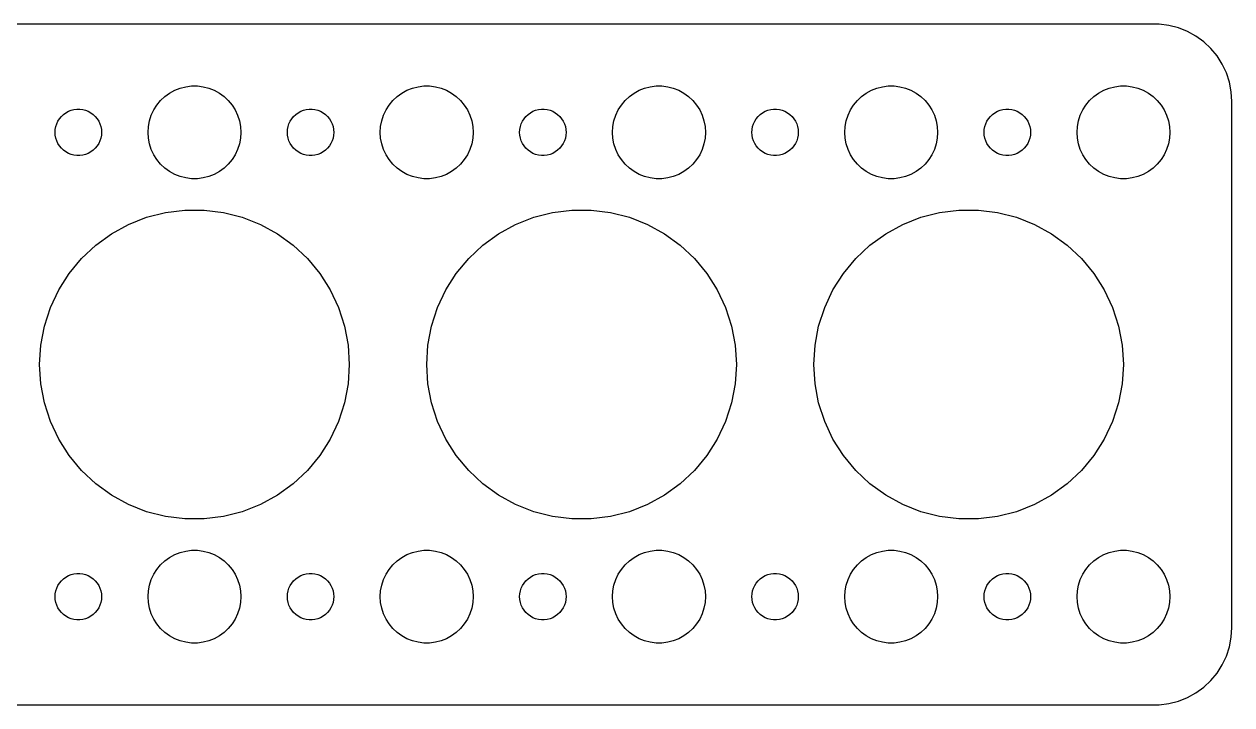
# Model space of a CAD drawing. Header units: metres. Extents: x -67 to 67, y -22 to 22.
# Drawn here: x -11 to 67, y -22 to 22 of the extents above; entities that cross this region are included whole.
import ezdxf

# ---------------------------------------------------------------- set-up
doc = ezdxf.new("R2010")
doc.units = ezdxf.units.M

msp = doc.modelspace()

# ---------------------------------------------------------------- linework, layer by layer
for p, q in [((62.3139, 21.9901), (-62.3139, 21.9901)), ((62.9369, 21.9114), (62.3139, 21.9901)), ((63.5451, 21.7553), (62.9369, 21.9114)), ((64.1289, 21.5241), (63.5451, 21.7553)), ((64.6791, 21.2216), (64.1289, 21.5241)), ((65.1871, 20.8526), (64.6791, 21.2216)), ((65.6448, 20.4227), (65.1871, 20.8526)), ((66.0451, 19.9389), (65.6448, 20.4227)), ((66.3815, 19.4088), (66.0451, 19.9389)), ((66.6489, 18.8406), (66.3815, 19.4088)), ((66.8429, 18.2434), (66.6489, 18.8406)), ((-0.92705, 17.8532), (-0.56213, 17.9469)), ((-0.56213, 17.9469), (-0.18837, 17.9941)), ((-0.18837, 17.9941), (0.18837, 17.9941)), ((0.18837, 17.9941), (0.56213, 17.9469)), ((0.56213, 17.9469), (0.92705, 17.8532)), ((14.0729, 17.8532), (14.4379, 17.9469)), ((14.4379, 17.9469), (14.8116, 17.9941)), ((14.8116, 17.9941), (15.1884, 17.9941)), ((15.1884, 17.9941), (15.5621, 17.9469)), ((15.5621, 17.9469), (15.927, 17.8532)), ((29.0729, 17.8532), (29.4379, 17.9469)), ((29.4379, 17.9469), (29.8116, 17.9941)), ((29.8116, 17.9941), (30.1884, 17.9941)), ((30.1884, 17.9941), (30.5621, 17.9469)), ((30.5621, 17.9469), (30.927, 17.8532)), ((44.0729, 17.8532), (44.4379, 17.9469)), ((44.4379, 17.9469), (44.8116, 17.9941)), ((44.8116, 17.9941), (45.1884, 17.9941)), ((45.1884, 17.9941), (45.5621, 17.9469)), ((45.5621, 17.9469), (45.927, 17.8532)), ((59.0729, 17.8532), (59.4379, 17.9469)), ((59.4379, 17.9469), (59.8116, 17.9941)), ((59.8116, 17.9941), (60.1884, 17.9941)), ((60.1884, 17.9941), (60.5621, 17.9469)), ((60.5621, 17.9469), (60.927, 17.8532)), ((66.9606, 17.6267), (66.8429, 18.2434)), ((-2.1869, 17.0536), (-1.91226, 17.3115)), ((-1.91226, 17.3115), (-1.60747, 17.533)), ((-1.60747, 17.533), (-1.27733, 17.7145)), ((-1.27733, 17.7145), (-0.92705, 17.8532)), ((0.92705, 17.8532), (1.27733, 17.7145)), ((1.27733, 17.7145), (1.60747, 17.533)), ((1.60747, 17.533), (1.91226, 17.3115)), ((1.91226, 17.3115), (2.1869, 17.0536)), ((12.8131, 17.0536), (13.0877, 17.3115)), ((13.0877, 17.3115), (13.3925, 17.533)), ((13.3925, 17.533), (13.7227, 17.7145)), ((13.7227, 17.7145), (14.0729, 17.8532)), ((15.927, 17.8532), (16.2773, 17.7145)), ((16.2773, 17.7145), (16.6075, 17.533)), ((16.6075, 17.533), (16.9123, 17.3115)), ((16.9123, 17.3115), (17.1869, 17.0536)), ((27.8131, 17.0536), (28.0877, 17.3115)), ((28.0877, 17.3115), (28.3925, 17.533)), ((28.3925, 17.533), (28.7227, 17.7145)), ((28.7227, 17.7145), (29.0729, 17.8532)), ((30.927, 17.8532), (31.2773, 17.7145)), ((31.2773, 17.7145), (31.6075, 17.533)), ((31.6075, 17.533), (31.9123, 17.3115)), ((31.9123, 17.3115), (32.1869, 17.0536)), ((42.8131, 17.0536), (43.0877, 17.3115)), ((43.0877, 17.3115), (43.3925, 17.533)), ((43.3925, 17.533), (43.7227, 17.7145)), ((43.7227, 17.7145), (44.0729, 17.8532)), ((45.927, 17.8532), (46.2773, 17.7145)), ((46.2773, 17.7145), (46.6075, 17.533)), ((46.6075, 17.533), (46.9123, 17.3115)), ((46.9123, 17.3115), (47.1869, 17.0536)), ((57.8131, 17.0536), (58.0877, 17.3115)), ((58.0877, 17.3115), (58.3925, 17.533)), ((58.3925, 17.533), (58.7227, 17.7145)), ((58.7227, 17.7145), (59.0729, 17.8532)), ((60.927, 17.8532), (61.2773, 17.7145)), ((61.2773, 17.7145), (61.6075, 17.533)), ((61.6075, 17.533), (61.9123, 17.3115)), ((61.9123, 17.3115), (62.1869, 17.0536)), ((67, 17), (66.9606, 17.6267)), ((-8.13866, 16.3572), (-7.96352, 16.4266)), ((-7.96352, 16.4266), (-7.78107, 16.4734)), ((-7.78107, 16.4734), (-7.59418, 16.497)), ((-7.59418, 16.497), (-7.40581, 16.497)), ((-7.40581, 16.497), (-7.21892, 16.4734)), ((-7.21892, 16.4734), (-7.03647, 16.4266)), ((-7.03647, 16.4266), (-6.86133, 16.3572)), ((-2.78932, 16.1044), (-2.62891, 16.4453)), ((-2.62891, 16.4453), (-2.42705, 16.7634)), ((-2.42705, 16.7634), (-2.1869, 17.0536)), ((2.1869, 17.0536), (2.42705, 16.7634)), ((2.42705, 16.7634), (2.62891, 16.4453)), ((2.62891, 16.4453), (2.78932, 16.1044)), ((6.86133, 16.3572), (7.03647, 16.4266)), ((7.03647, 16.4266), (7.21892, 16.4734)), ((7.21892, 16.4734), (7.40581, 16.497)), ((7.40581, 16.497), (7.59418, 16.497)), ((7.59418, 16.497), (7.78107, 16.4734)), ((7.78107, 16.4734), (7.96352, 16.4266)), ((7.96352, 16.4266), (8.13866, 16.3572)), ((12.2107, 16.1044), (12.3711, 16.4453)), ((12.3711, 16.4453), (12.5729, 16.7634)), ((12.5729, 16.7634), (12.8131, 17.0536)), ((17.1869, 17.0536), (17.427, 16.7634)), ((17.427, 16.7634), (17.6289, 16.4453)), ((17.6289, 16.4453), (17.7893, 16.1044)), ((21.8613, 16.3572), (22.0365, 16.4266)), ((22.0365, 16.4266), (22.2189, 16.4734)), ((22.2189, 16.4734), (22.4058, 16.497)), ((22.4058, 16.497), (22.5942, 16.497)), ((22.5942, 16.497), (22.7811, 16.4734)), ((22.7811, 16.4734), (22.9635, 16.4266)), ((22.9635, 16.4266), (23.1387, 16.3572)), ((27.2107, 16.1044), (27.3711, 16.4453)), ((27.3711, 16.4453), (27.5729, 16.7634)), ((27.5729, 16.7634), (27.8131, 17.0536)), ((32.1869, 17.0536), (32.427, 16.7634)), ((32.427, 16.7634), (32.6289, 16.4453)), ((32.6289, 16.4453), (32.7893, 16.1044)), ((36.8613, 16.3572), (37.0365, 16.4266)), ((37.0365, 16.4266), (37.2189, 16.4734)), ((37.2189, 16.4734), (37.4058, 16.497)), ((37.4058, 16.497), (37.5942, 16.497)), ((37.5942, 16.497), (37.7811, 16.4734)), ((37.7811, 16.4734), (37.9635, 16.4266)), ((37.9635, 16.4266), (38.1387, 16.3572)), ((42.2107, 16.1044), (42.3711, 16.4453)), ((42.3711, 16.4453), (42.5729, 16.7634)), ((42.5729, 16.7634), (42.8131, 17.0536)), ((47.1869, 17.0536), (47.427, 16.7634)), ((47.427, 16.7634), (47.6289, 16.4453)), ((47.6289, 16.4453), (47.7893, 16.1044)), ((51.8613, 16.3572), (52.0365, 16.4266)), ((52.0365, 16.4266), (52.2189, 16.4734)), ((52.2189, 16.4734), (52.4058, 16.497)), ((52.4058, 16.497), (52.5942, 16.497)), ((52.5942, 16.497), (52.7811, 16.4734)), ((52.7811, 16.4734), (52.9635, 16.4266)), ((52.9635, 16.4266), (53.1387, 16.3572)), ((57.2107, 16.1044), (57.3711, 16.4453)), ((57.3711, 16.4453), (57.5729, 16.7634)), ((57.5729, 16.7634), (57.8131, 17.0536)), ((62.1869, 17.0536), (62.427, 16.7634)), ((62.427, 16.7634), (62.6289, 16.4453)), ((62.6289, 16.4453), (62.7893, 16.1044)), ((67, -17), (67, 17)), ((-8.89465, 15.5522), (-8.81445, 15.7226)), ((-8.81445, 15.7226), (-8.71352, 15.8817)), ((-8.71352, 15.8817), (-8.59344, 16.0268)), ((-8.59344, 16.0268), (-8.45613, 16.1558)), ((-8.45613, 16.1558), (-8.30373, 16.2665)), ((-8.30373, 16.2665), (-8.13866, 16.3572)), ((-6.86133, 16.3572), (-6.69626, 16.2665)), ((-6.69626, 16.2665), (-6.54385, 16.1558)), ((-6.54385, 16.1558), (-6.40654, 16.0268)), ((-6.40654, 16.0268), (-6.28647, 15.8817)), ((-6.28647, 15.8817), (-6.18553, 15.7226)), ((-6.18553, 15.7226), (-6.10533, 15.5522)), ((-2.97633, 15.376), (-2.90575, 15.7461)), ((-2.90575, 15.7461), (-2.78932, 16.1044)), ((2.78932, 16.1044), (2.90575, 15.7461)), ((2.90575, 15.7461), (2.97633, 15.376)), ((6.10533, 15.5522), (6.18553, 15.7226)), ((6.18553, 15.7226), (6.28647, 15.8817)), ((6.28647, 15.8817), (6.40654, 16.0268)), ((6.40654, 16.0268), (6.54385, 16.1558)), ((6.54385, 16.1558), (6.69626, 16.2665)), ((6.69626, 16.2665), (6.86133, 16.3572)), ((8.13866, 16.3572), (8.30373, 16.2665)), ((8.30373, 16.2665), (8.45613, 16.1558)), ((8.45613, 16.1558), (8.59344, 16.0268)), ((8.59344, 16.0268), (8.71352, 15.8817)), ((8.71352, 15.8817), (8.81445, 15.7226)), ((8.81445, 15.7226), (8.89465, 15.5522)), ((12.0237, 15.376), (12.0942, 15.7461)), ((12.0942, 15.7461), (12.2107, 16.1044)), ((17.7893, 16.1044), (17.9057, 15.7461)), ((17.9057, 15.7461), (17.9763, 15.376)), ((21.1053, 15.5522), (21.1855, 15.7226)), ((21.1855, 15.7226), (21.2865, 15.8817)), ((21.2865, 15.8817), (21.4065, 16.0268)), ((21.4065, 16.0268), (21.5439, 16.1558)), ((21.5439, 16.1558), (21.6963, 16.2665)), ((21.6963, 16.2665), (21.8613, 16.3572)), ((23.1387, 16.3572), (23.3037, 16.2665)), ((23.3037, 16.2665), (23.4561, 16.1558)), ((23.4561, 16.1558), (23.5934, 16.0268)), ((23.5934, 16.0268), (23.7135, 15.8817)), ((23.7135, 15.8817), (23.8145, 15.7226)), ((23.8145, 15.7226), (23.8947, 15.5522)), ((27.0237, 15.376), (27.0942, 15.7461)), ((27.0942, 15.7461), (27.2107, 16.1044)), ((32.7893, 16.1044), (32.9057, 15.7461)), ((32.9057, 15.7461), (32.9763, 15.376)), ((36.1053, 15.5522), (36.1855, 15.7226)), ((36.1855, 15.7226), (36.2865, 15.8817)), ((36.2865, 15.8817), (36.4065, 16.0268)), ((36.4065, 16.0268), (36.5439, 16.1558)), ((36.5439, 16.1558), (36.6963, 16.2665)), ((36.6963, 16.2665), (36.8613, 16.3572)), ((38.1387, 16.3572), (38.3037, 16.2665)), ((38.3037, 16.2665), (38.4561, 16.1558)), ((38.4561, 16.1558), (38.5934, 16.0268)), ((38.5934, 16.0268), (38.7135, 15.8817)), ((38.7135, 15.8817), (38.8145, 15.7226)), ((38.8145, 15.7226), (38.8947, 15.5522)), ((42.0237, 15.376), (42.0942, 15.7461)), ((42.0942, 15.7461), (42.2107, 16.1044)), ((47.7893, 16.1044), (47.9057, 15.7461)), ((47.9057, 15.7461), (47.9763, 15.376)), ((51.1053, 15.5522), (51.1855, 15.7226)), ((51.1855, 15.7226), (51.2865, 15.8817)), ((51.2865, 15.8817), (51.4065, 16.0268)), ((51.4065, 16.0268), (51.5439, 16.1558)), ((51.5439, 16.1558), (51.6963, 16.2665)), ((51.6963, 16.2665), (51.8613, 16.3572)), ((53.1387, 16.3572), (53.3037, 16.2665)), ((53.3037, 16.2665), (53.4561, 16.1558)), ((53.4561, 16.1558), (53.5934, 16.0268)), ((53.5934, 16.0268), (53.7135, 15.8817)), ((53.7135, 15.8817), (53.8145, 15.7226)), ((53.8145, 15.7226), (53.8947, 15.5522)), ((57.0237, 15.376), (57.0942, 15.7461)), ((57.0942, 15.7461), (57.2107, 16.1044)), ((62.7893, 16.1044), (62.9057, 15.7461)), ((62.9057, 15.7461), (62.9763, 15.376)), ((-9, 15), (-8.98816, 15.188)), ((-8.98816, 14.812), (-9, 15)), ((-8.98816, 15.188), (-8.95287, 15.373)), ((-8.95287, 15.373), (-8.89465, 15.5522)), ((-6.10533, 15.5522), (-6.04712, 15.373)), ((-6.04712, 15.373), (-6.01183, 15.188)), ((-6.01183, 15.188), (-6, 15)), ((-6, 15), (-6.01183, 14.812)), ((-3, 15), (-2.97633, 15.376)), ((-2.97633, 14.624), (-3, 15)), ((2.97633, 15.376), (3, 15)), ((3, 15), (2.97633, 14.624)), ((6, 15), (6.01183, 15.188)), ((6.01183, 14.812), (6, 15)), ((6.01183, 15.188), (6.04712, 15.373)), ((6.04712, 15.373), (6.10533, 15.5522)), ((8.89465, 15.5522), (8.95287, 15.373)), ((8.95287, 15.373), (8.98816, 15.188)), ((8.98816, 15.188), (9, 15)), ((9, 15), (8.98816, 14.812)), ((12, 15), (12.0237, 15.376)), ((12.0237, 14.624), (12, 15)), ((17.9763, 15.376), (18, 15)), ((18, 15), (17.9763, 14.624)), ((21, 15), (21.0118, 15.188)), ((21.0118, 14.812), (21, 15)), ((21.0118, 15.188), (21.0471, 15.373)), ((21.0471, 15.373), (21.1053, 15.5522)), ((23.8947, 15.5522), (23.9529, 15.373)), ((23.9529, 15.373), (23.9882, 15.188)), ((23.9882, 15.188), (24, 15)), ((24, 15), (23.9882, 14.812)), ((27, 15), (27.0237, 15.376)), ((27.0237, 14.624), (27, 15)), ((32.9763, 15.376), (33, 15)), ((33, 15), (32.9763, 14.624)), ((36, 15), (36.0118, 15.188)), ((36.0118, 14.812), (36, 15)), ((36.0118, 15.188), (36.0471, 15.373)), ((36.0471, 15.373), (36.1053, 15.5522)), ((38.8947, 15.5522), (38.9529, 15.373)), ((38.9529, 15.373), (38.9882, 15.188)), ((38.9882, 15.188), (39, 15)), ((39, 15), (38.9882, 14.812)), ((42, 15), (42.0237, 15.376)), ((42.0237, 14.624), (42, 15)), ((47.9763, 15.376), (48, 15)), ((48, 15), (47.9763, 14.624)), ((51, 15), (51.0118, 15.188)), ((51.0118, 14.812), (51, 15)), ((51.0118, 15.188), (51.0471, 15.373)), ((51.0471, 15.373), (51.1053, 15.5522)), ((53.8947, 15.5522), (53.9529, 15.373)), ((53.9529, 15.373), (53.9882, 15.188)), ((53.9882, 15.188), (54, 15)), ((54, 15), (53.9882, 14.812)), ((57, 15), (57.0237, 15.376)), ((57.0237, 14.624), (57, 15)), ((62.9763, 15.376), (63, 15)), ((63, 15), (62.9763, 14.624)), ((-8.95287, 14.627), (-8.98816, 14.812)), ((-8.89465, 14.4478), (-8.95287, 14.627)), ((-8.81445, 14.2774), (-8.89465, 14.4478)), ((-8.71352, 14.1183), (-8.81445, 14.2774)), ((-8.59344, 13.9732), (-8.71352, 14.1183)), ((-6.28647, 14.1183), (-6.40654, 13.9732)), ((-6.18553, 14.2774), (-6.28647, 14.1183)), ((-6.10533, 14.4478), (-6.18553, 14.2774)), ((-6.04712, 14.627), (-6.10533, 14.4478)), ((-6.01183, 14.812), (-6.04712, 14.627)), ((-2.90575, 14.2539), (-2.97633, 14.624)), ((-2.78932, 13.8956), (-2.90575, 14.2539)), ((2.90575, 14.2539), (2.78932, 13.8956)), ((2.97633, 14.624), (2.90575, 14.2539)), ((6.04712, 14.627), (6.01183, 14.812)), ((6.10533, 14.4478), (6.04712, 14.627)), ((6.18553, 14.2774), (6.10533, 14.4478)), ((6.28647, 14.1183), (6.18553, 14.2774)), ((6.40654, 13.9732), (6.28647, 14.1183)), ((8.71352, 14.1183), (8.59344, 13.9732)), ((8.81445, 14.2774), (8.71352, 14.1183)), ((8.89465, 14.4478), (8.81445, 14.2774)), ((8.95287, 14.627), (8.89465, 14.4478)), ((8.98816, 14.812), (8.95287, 14.627)), ((12.0942, 14.2539), (12.0237, 14.624)), ((12.2107, 13.8956), (12.0942, 14.2539)), ((17.9057, 14.2539), (17.7893, 13.8956)), ((17.9763, 14.624), (17.9057, 14.2539)), ((21.0471, 14.627), (21.0118, 14.812)), ((21.1053, 14.4478), (21.0471, 14.627)), ((21.1855, 14.2774), (21.1053, 14.4478)), ((21.2865, 14.1183), (21.1855, 14.2774)), ((21.4065, 13.9732), (21.2865, 14.1183)), ((23.7135, 14.1183), (23.5934, 13.9732)), ((23.8145, 14.2774), (23.7135, 14.1183)), ((23.8947, 14.4478), (23.8145, 14.2774)), ((23.9529, 14.627), (23.8947, 14.4478)), ((23.9882, 14.812), (23.9529, 14.627)), ((27.0942, 14.2539), (27.0237, 14.624)), ((27.2107, 13.8956), (27.0942, 14.2539)), ((32.9057, 14.2539), (32.7893, 13.8956)), ((32.9763, 14.624), (32.9057, 14.2539)), ((36.0471, 14.627), (36.0118, 14.812)), ((36.1053, 14.4478), (36.0471, 14.627)), ((36.1855, 14.2774), (36.1053, 14.4478)), ((36.2865, 14.1183), (36.1855, 14.2774)), ((36.4065, 13.9732), (36.2865, 14.1183)), ((38.7135, 14.1183), (38.5934, 13.9732)), ((38.8145, 14.2774), (38.7135, 14.1183)), ((38.8947, 14.4478), (38.8145, 14.2774)), ((38.9529, 14.627), (38.8947, 14.4478)), ((38.9882, 14.812), (38.9529, 14.627)), ((42.0942, 14.2539), (42.0237, 14.624)), ((42.2107, 13.8956), (42.0942, 14.2539)), ((47.9057, 14.2539), (47.7893, 13.8956)), ((47.9763, 14.624), (47.9057, 14.2539)), ((51.0471, 14.627), (51.0118, 14.812)), ((51.1053, 14.4478), (51.0471, 14.627)), ((51.1855, 14.2774), (51.1053, 14.4478)), ((51.2865, 14.1183), (51.1855, 14.2774)), ((51.4065, 13.9732), (51.2865, 14.1183)), ((53.7135, 14.1183), (53.5934, 13.9732)), ((53.8145, 14.2774), (53.7135, 14.1183)), ((53.8947, 14.4478), (53.8145, 14.2774)), ((53.9529, 14.627), (53.8947, 14.4478)), ((53.9882, 14.812), (53.9529, 14.627)), ((57.0942, 14.2539), (57.0237, 14.624)), ((57.2107, 13.8956), (57.0942, 14.2539)), ((62.9057, 14.2539), (62.7893, 13.8956)), ((62.9763, 14.624), (62.9057, 14.2539)), ((-8.45613, 13.8442), (-8.59344, 13.9732)), ((-8.30373, 13.7335), (-8.45613, 13.8442)), ((-8.13866, 13.6427), (-8.30373, 13.7335)), ((-7.96352, 13.5734), (-8.13866, 13.6427)), ((-7.78107, 13.5266), (-7.96352, 13.5734)), ((-7.59418, 13.5029), (-7.78107, 13.5266)), ((-7.40581, 13.5029), (-7.59418, 13.5029)), ((-7.21892, 13.5266), (-7.40581, 13.5029)), ((-7.03647, 13.5734), (-7.21892, 13.5266)), ((-6.86133, 13.6427), (-7.03647, 13.5734)), ((-6.69626, 13.7335), (-6.86133, 13.6427)), ((-6.54385, 13.8442), (-6.69626, 13.7335)), ((-6.40654, 13.9732), (-6.54385, 13.8442)), ((-2.62891, 13.5547), (-2.78932, 13.8956)), ((-2.42705, 13.2366), (-2.62891, 13.5547)), ((2.62891, 13.5547), (2.42705, 13.2366)), ((2.78932, 13.8956), (2.62891, 13.5547)), ((6.54385, 13.8442), (6.40654, 13.9732)), ((6.69626, 13.7335), (6.54385, 13.8442)), ((6.86133, 13.6427), (6.69626, 13.7335)), ((7.03647, 13.5734), (6.86133, 13.6427)), ((7.21892, 13.5266), (7.03647, 13.5734)), ((7.40581, 13.5029), (7.21892, 13.5266)), ((7.59418, 13.5029), (7.40581, 13.5029)), ((7.78107, 13.5266), (7.59418, 13.5029)), ((7.96352, 13.5734), (7.78107, 13.5266)), ((8.13866, 13.6427), (7.96352, 13.5734)), ((8.30373, 13.7335), (8.13866, 13.6427)), ((8.45613, 13.8442), (8.30373, 13.7335)), ((8.59344, 13.9732), (8.45613, 13.8442)), ((12.3711, 13.5547), (12.2107, 13.8956)), ((12.5729, 13.2366), (12.3711, 13.5547)), ((17.6289, 13.5547), (17.427, 13.2366)), ((17.7893, 13.8956), (17.6289, 13.5547)), ((21.5439, 13.8442), (21.4065, 13.9732)), ((21.6963, 13.7335), (21.5439, 13.8442)), ((21.8613, 13.6427), (21.6963, 13.7335)), ((22.0365, 13.5734), (21.8613, 13.6427)), ((22.2189, 13.5266), (22.0365, 13.5734)), ((22.4058, 13.5029), (22.2189, 13.5266)), ((22.5942, 13.5029), (22.4058, 13.5029)), ((22.7811, 13.5266), (22.5942, 13.5029)), ((22.9635, 13.5734), (22.7811, 13.5266)), ((23.1387, 13.6427), (22.9635, 13.5734)), ((23.3037, 13.7335), (23.1387, 13.6427)), ((23.4561, 13.8442), (23.3037, 13.7335)), ((23.5934, 13.9732), (23.4561, 13.8442)), ((27.3711, 13.5547), (27.2107, 13.8956)), ((27.5729, 13.2366), (27.3711, 13.5547)), ((32.6289, 13.5547), (32.427, 13.2366)), ((32.7893, 13.8956), (32.6289, 13.5547)), ((36.5439, 13.8442), (36.4065, 13.9732)), ((36.6963, 13.7335), (36.5439, 13.8442)), ((36.8613, 13.6427), (36.6963, 13.7335)), ((37.0365, 13.5734), (36.8613, 13.6427)), ((37.2189, 13.5266), (37.0365, 13.5734)), ((37.4058, 13.5029), (37.2189, 13.5266)), ((37.5942, 13.5029), (37.4058, 13.5029)), ((37.7811, 13.5266), (37.5942, 13.5029)), ((37.9635, 13.5734), (37.7811, 13.5266)), ((38.1387, 13.6427), (37.9635, 13.5734)), ((38.3037, 13.7335), (38.1387, 13.6427)), ((38.4561, 13.8442), (38.3037, 13.7335)), ((38.5934, 13.9732), (38.4561, 13.8442)), ((42.3711, 13.5547), (42.2107, 13.8956)), ((42.5729, 13.2366), (42.3711, 13.5547)), ((47.6289, 13.5547), (47.427, 13.2366)), ((47.7893, 13.8956), (47.6289, 13.5547)), ((51.5439, 13.8442), (51.4065, 13.9732)), ((51.6963, 13.7335), (51.5439, 13.8442)), ((51.8613, 13.6427), (51.6963, 13.7335)), ((52.0365, 13.5734), (51.8613, 13.6427)), ((52.2189, 13.5266), (52.0365, 13.5734)), ((52.4058, 13.5029), (52.2189, 13.5266)), ((52.5942, 13.5029), (52.4058, 13.5029)), ((52.7811, 13.5266), (52.5942, 13.5029)), ((52.9635, 13.5734), (52.7811, 13.5266)), ((53.1387, 13.6427), (52.9635, 13.5734)), ((53.3037, 13.7335), (53.1387, 13.6427)), ((53.4561, 13.8442), (53.3037, 13.7335)), ((53.5934, 13.9732), (53.4561, 13.8442)), ((57.3711, 13.5547), (57.2107, 13.8956)), ((57.5729, 13.2366), (57.3711, 13.5547)), ((62.6289, 13.5547), (62.427, 13.2366)), ((62.7893, 13.8956), (62.6289, 13.5547)), ((-2.1869, 12.9464), (-2.42705, 13.2366)), ((-1.91226, 12.6884), (-2.1869, 12.9464)), ((-1.60747, 12.467), (-1.91226, 12.6884)), ((1.91226, 12.6884), (1.60747, 12.467)), ((2.1869, 12.9464), (1.91226, 12.6884)), ((2.42705, 13.2366), (2.1869, 12.9464)), ((12.8131, 12.9464), (12.5729, 13.2366)), ((13.0877, 12.6884), (12.8131, 12.9464)), ((13.3925, 12.467), (13.0877, 12.6884)), ((16.9123, 12.6884), (16.6075, 12.467)), ((17.1869, 12.9464), (16.9123, 12.6884)), ((17.427, 13.2366), (17.1869, 12.9464)), ((27.8131, 12.9464), (27.5729, 13.2366)), ((28.0877, 12.6884), (27.8131, 12.9464)), ((28.3925, 12.467), (28.0877, 12.6884)), ((31.9123, 12.6884), (31.6075, 12.467)), ((32.1869, 12.9464), (31.9123, 12.6884)), ((32.427, 13.2366), (32.1869, 12.9464)), ((42.8131, 12.9464), (42.5729, 13.2366)), ((43.0877, 12.6884), (42.8131, 12.9464)), ((43.3925, 12.467), (43.0877, 12.6884)), ((46.9123, 12.6884), (46.6075, 12.467)), ((47.1869, 12.9464), (46.9123, 12.6884)), ((47.427, 13.2366), (47.1869, 12.9464)), ((57.8131, 12.9464), (57.5729, 13.2366)), ((58.0877, 12.6884), (57.8131, 12.9464)), ((58.3925, 12.467), (58.0877, 12.6884)), ((61.9123, 12.6884), (61.6075, 12.467)), ((62.1869, 12.9464), (61.9123, 12.6884)), ((62.427, 13.2366), (62.1869, 12.9464)), ((-1.27733, 12.2855), (-1.60747, 12.467)), ((-0.92705, 12.1468), (-1.27733, 12.2855)), ((-0.56213, 12.0531), (-0.92705, 12.1468)), ((-0.18837, 12.0059), (-0.56213, 12.0531)), ((0.18837, 12.0059), (-0.18837, 12.0059)), ((0.56213, 12.0531), (0.18837, 12.0059)), ((0.92705, 12.1468), (0.56213, 12.0531)), ((1.27733, 12.2855), (0.92705, 12.1468)), ((1.60747, 12.467), (1.27733, 12.2855)), ((13.7227, 12.2855), (13.3925, 12.467)), ((14.0729, 12.1468), (13.7227, 12.2855)), ((14.4379, 12.0531), (14.0729, 12.1468)), ((14.8116, 12.0059), (14.4379, 12.0531)), ((15.1884, 12.0059), (14.8116, 12.0059)), ((15.5621, 12.0531), (15.1884, 12.0059)), ((15.927, 12.1468), (15.5621, 12.0531)), ((16.2773, 12.2855), (15.927, 12.1468)), ((16.6075, 12.467), (16.2773, 12.2855)), ((28.7227, 12.2855), (28.3925, 12.467)), ((29.0729, 12.1468), (28.7227, 12.2855)), ((29.4379, 12.0531), (29.0729, 12.1468)), ((29.8116, 12.0059), (29.4379, 12.0531)), ((30.1884, 12.0059), (29.8116, 12.0059)), ((30.5621, 12.0531), (30.1884, 12.0059)), ((30.927, 12.1468), (30.5621, 12.0531)), ((31.2773, 12.2855), (30.927, 12.1468)), ((31.6075, 12.467), (31.2773, 12.2855)), ((43.7227, 12.2855), (43.3925, 12.467)), ((44.0729, 12.1468), (43.7227, 12.2855)), ((44.4379, 12.0531), (44.0729, 12.1468)), ((44.8116, 12.0059), (44.4379, 12.0531)), ((45.1884, 12.0059), (44.8116, 12.0059)), ((45.5621, 12.0531), (45.1884, 12.0059)), ((45.927, 12.1468), (45.5621, 12.0531)), ((46.2773, 12.2855), (45.927, 12.1468)), ((46.6075, 12.467), (46.2773, 12.2855)), ((58.7227, 12.2855), (58.3925, 12.467)), ((59.0729, 12.1468), (58.7227, 12.2855)), ((59.4379, 12.0531), (59.0729, 12.1468)), ((59.8116, 12.0059), (59.4379, 12.0531)), ((60.1884, 12.0059), (59.8116, 12.0059)), ((60.5621, 12.0531), (60.1884, 12.0059)), ((60.927, 12.1468), (60.5621, 12.0531)), ((61.2773, 12.2855), (60.927, 12.1468)), ((61.6075, 12.467), (61.2773, 12.2855)), ((-4.25778, 9.04826), (-3.09016, 9.51056)), ((-3.09016, 9.51056), (-1.87381, 9.82286)), ((-1.87381, 9.82286), (-0.6279, 9.98026)), ((-0.6279, 9.98026), (0.6279, 9.98026)), ((0.6279, 9.98026), (1.87381, 9.82286)), ((1.87381, 9.82286), (3.09016, 9.51056)), ((3.09016, 9.51056), (4.25778, 9.04826)), ((20.7422, 9.04826), (21.9098, 9.51056)), ((21.9098, 9.51056), (23.1262, 9.82286)), ((23.1262, 9.82286), (24.3721, 9.98026)), ((24.3721, 9.98026), (25.6279, 9.98026)), ((25.6279, 9.98026), (26.8738, 9.82286)), ((26.8738, 9.82286), (28.0902, 9.51056)), ((28.0902, 9.51056), (29.2578, 9.04826)), ((45.7422, 9.04826), (46.9098, 9.51056)), ((46.9098, 9.51056), (48.1262, 9.82286)), ((48.1262, 9.82286), (49.3721, 9.98026)), ((49.3721, 9.98026), (50.6279, 9.98026)), ((50.6279, 9.98026), (51.8738, 9.82286)), ((51.8738, 9.82286), (53.0902, 9.51056)), ((53.0902, 9.51056), (54.2578, 9.04826)), ((-5.35826, 8.44327), (-4.25778, 9.04826)), ((4.25778, 9.04826), (5.35826, 8.44327)), ((19.6417, 8.44327), (20.7422, 9.04826)), ((29.2578, 9.04826), (30.3583, 8.44327)), ((44.6417, 8.44327), (45.7422, 9.04826)), ((54.2578, 9.04826), (55.3583, 8.44327)), ((-6.37424, 7.70512), (-5.35826, 8.44327)), ((5.35826, 8.44327), (6.37424, 7.70512)), ((18.6257, 7.70512), (19.6417, 8.44327)), ((30.3583, 8.44327), (31.3742, 7.70512)), ((43.6257, 7.70512), (44.6417, 8.44327)), ((55.3583, 8.44327), (56.3742, 7.70512)), ((-7.28967, 6.84546), (-6.37424, 7.70512)), ((6.37424, 7.70512), (7.28967, 6.84546)), ((17.7103, 6.84546), (18.6257, 7.70512)), ((31.3742, 7.70512), (32.2897, 6.84546)), ((42.7103, 6.84546), (43.6257, 7.70512)), ((56.3742, 7.70512), (57.2897, 6.84546)), ((-8.09016, 5.87784), (-7.28967, 6.84546)), ((7.28967, 6.84546), (8.09016, 5.87784)), ((16.9098, 5.87784), (17.7103, 6.84546)), ((32.2897, 6.84546), (33.0902, 5.87784)), ((41.9098, 5.87784), (42.7103, 6.84546)), ((57.2897, 6.84546), (58.0902, 5.87784)), ((-8.76306, 4.81754), (-8.09016, 5.87784)), ((8.09016, 5.87784), (8.76306, 4.81754)), ((16.2369, 4.81754), (16.9098, 5.87784)), ((33.0902, 5.87784), (33.7631, 4.81754)), ((41.2369, 4.81754), (41.9098, 5.87784)), ((58.0902, 5.87784), (58.7631, 4.81754)), ((-9.29776, 3.68124), (-8.76306, 4.81754)), ((8.76306, 4.81754), (9.29776, 3.68124)), ((15.7022, 3.68124), (16.2369, 4.81754)), ((33.7631, 4.81754), (34.2978, 3.68124)), ((40.7022, 3.68124), (41.2369, 4.81754)), ((58.7631, 4.81754), (59.2978, 3.68124)), ((-9.68582, 2.48689), (-9.29776, 3.68124)), ((9.29776, 3.68124), (9.68582, 2.48689)), ((15.3142, 2.48689), (15.7022, 3.68124)), ((34.2978, 3.68124), (34.6858, 2.48689)), ((40.3142, 2.48689), (40.7022, 3.68124)), ((59.2978, 3.68124), (59.6858, 2.48689)), ((-9.92114, 1.25333), (-9.68582, 2.48689)), ((9.68582, 2.48689), (9.92114, 1.25333)), ((15.0788, 1.25333), (15.3142, 2.48689)), ((34.6858, 2.48689), (34.9211, 1.25333)), ((40.0788, 1.25333), (40.3142, 2.48689)), ((59.6858, 2.48689), (59.9211, 1.25333)), ((-10, 0), (-9.92114, 1.25333)), ((9.92114, 1.25333), (10, 0)), ((15, 0), (15.0788, 1.25333)), ((34.9211, 1.25333), (35, 0)), ((40, 0), (40.0788, 1.25333)), ((59.9211, 1.25333), (60, 0)), ((-9.92114, -1.25333), (-10, 0)), ((10, 0), (9.92114, -1.25333)), ((15.0788, -1.25333), (15, 0)), ((35, 0), (34.9211, -1.25333)), ((40.0788, -1.25333), (40, 0)), ((60, 0), (59.9211, -1.25333)), ((-9.68582, -2.48689), (-9.92114, -1.25333)), ((9.92114, -1.25333), (9.68582, -2.48689)), ((15.3142, -2.48689), (15.0788, -1.25333)), ((34.9211, -1.25333), (34.6858, -2.48689)), ((40.3142, -2.48689), (40.0788, -1.25333)), ((59.9211, -1.25333), (59.6858, -2.48689)), ((-9.29776, -3.68124), (-9.68582, -2.48689)), ((9.68582, -2.48689), (9.29776, -3.68124)), ((15.7022, -3.68124), (15.3142, -2.48689)), ((34.6858, -2.48689), (34.2978, -3.68124)), ((40.7022, -3.68124), (40.3142, -2.48689)), ((59.6858, -2.48689), (59.2978, -3.68124)), ((-8.76306, -4.81754), (-9.29776, -3.68124)), ((9.29776, -3.68124), (8.76306, -4.81754)), ((16.2369, -4.81754), (15.7022, -3.68124)), ((34.2978, -3.68124), (33.7631, -4.81754)), ((41.2369, -4.81754), (40.7022, -3.68124)), ((59.2978, -3.68124), (58.7631, -4.81754)), ((-8.09016, -5.87784), (-8.76306, -4.81754)), ((8.76306, -4.81754), (8.09016, -5.87784)), ((16.9098, -5.87784), (16.2369, -4.81754)), ((33.7631, -4.81754), (33.0902, -5.87784)), ((41.9098, -5.87784), (41.2369, -4.81754)), ((58.7631, -4.81754), (58.0902, -5.87784)), ((-7.28967, -6.84546), (-8.09016, -5.87784)), ((8.09016, -5.87784), (7.28967, -6.84546)), ((17.7103, -6.84546), (16.9098, -5.87784)), ((33.0902, -5.87784), (32.2897, -6.84546)), ((42.7103, -6.84546), (41.9098, -5.87784)), ((58.0902, -5.87784), (57.2897, -6.84546)), ((-6.37424, -7.70512), (-7.28967, -6.84546)), ((7.28967, -6.84546), (6.37424, -7.70512)), ((18.6257, -7.70512), (17.7103, -6.84546)), ((32.2897, -6.84546), (31.3742, -7.70512)), ((43.6257, -7.70512), (42.7103, -6.84546)), ((57.2897, -6.84546), (56.3742, -7.70512)), ((-5.35826, -8.44327), (-6.37424, -7.70512)), ((6.37424, -7.70512), (5.35826, -8.44327)), ((19.6417, -8.44327), (18.6257, -7.70512)), ((31.3742, -7.70512), (30.3583, -8.44327)), ((44.6417, -8.44327), (43.6257, -7.70512)), ((56.3742, -7.70512), (55.3583, -8.44327)), ((-4.25778, -9.04826), (-5.35826, -8.44327)), ((5.35826, -8.44327), (4.25778, -9.04826)), ((20.7422, -9.04826), (19.6417, -8.44327)), ((30.3583, -8.44327), (29.2578, -9.04826)), ((45.7422, -9.04826), (44.6417, -8.44327)), ((55.3583, -8.44327), (54.2578, -9.04826)), ((-3.09016, -9.51056), (-4.25778, -9.04826)), ((4.25778, -9.04826), (3.09016, -9.51056)), ((21.9098, -9.51056), (20.7422, -9.04826)), ((29.2578, -9.04826), (28.0902, -9.51056)), ((46.9098, -9.51056), (45.7422, -9.04826)), ((54.2578, -9.04826), (53.0902, -9.51056)), ((-1.87381, -9.82286), (-3.09016, -9.51056)), ((-0.6279, -9.98026), (-1.87381, -9.82286)), ((0.6279, -9.98026), (-0.6279, -9.98026)), ((1.87381, -9.82286), (0.6279, -9.98026)), ((3.09016, -9.51056), (1.87381, -9.82286)), ((23.1262, -9.82286), (21.9098, -9.51056)), ((24.3721, -9.98026), (23.1262, -9.82286)), ((25.6279, -9.98026), (24.3721, -9.98026)), ((26.8738, -9.82286), (25.6279, -9.98026)), ((28.0902, -9.51056), (26.8738, -9.82286)), ((48.1262, -9.82286), (46.9098, -9.51056)), ((49.3721, -9.98026), (48.1262, -9.82286)), ((50.6279, -9.98026), (49.3721, -9.98026)), ((51.8738, -9.82286), (50.6279, -9.98026)), ((53.0902, -9.51056), (51.8738, -9.82286)), ((-1.91226, -12.6884), (-1.60747, -12.467)), ((-1.60747, -12.467), (-1.27733, -12.2855)), ((-1.27733, -12.2855), (-0.92705, -12.1468)), ((-0.92705, -12.1468), (-0.56213, -12.0531)), ((-0.56213, -12.0531), (-0.18837, -12.0059)), ((-0.18837, -12.0059), (0.18837, -12.0059)), ((0.18837, -12.0059), (0.56213, -12.0531)), ((0.56213, -12.0531), (0.92705, -12.1468)), ((0.92705, -12.1468), (1.27733, -12.2855)), ((1.27733, -12.2855), (1.60747, -12.467)), ((1.60747, -12.467), (1.91226, -12.6884)), ((13.0877, -12.6884), (13.3925, -12.467)), ((13.3925, -12.467), (13.7227, -12.2855)), ((13.7227, -12.2855), (14.0729, -12.1468)), ((14.0729, -12.1468), (14.4379, -12.0531)), ((14.4379, -12.0531), (14.8116, -12.0059)), ((14.8116, -12.0059), (15.1884, -12.0059)), ((15.1884, -12.0059), (15.5621, -12.0531)), ((15.5621, -12.0531), (15.927, -12.1468)), ((15.927, -12.1468), (16.2773, -12.2855)), ((16.2773, -12.2855), (16.6075, -12.467)), ((16.6075, -12.467), (16.9123, -12.6884)), ((28.0877, -12.6884), (28.3925, -12.467)), ((28.3925, -12.467), (28.7227, -12.2855)), ((28.7227, -12.2855), (29.0729, -12.1468)), ((29.0729, -12.1468), (29.4379, -12.0531)), ((29.4379, -12.0531), (29.8116, -12.0059)), ((29.8116, -12.0059), (30.1884, -12.0059)), ((30.1884, -12.0059), (30.5621, -12.0531)), ((30.5621, -12.0531), (30.927, -12.1468)), ((30.927, -12.1468), (31.2773, -12.2855)), ((31.2773, -12.2855), (31.6075, -12.467)), ((31.6075, -12.467), (31.9123, -12.6884)), ((43.0877, -12.6884), (43.3925, -12.467)), ((43.3925, -12.467), (43.7227, -12.2855)), ((43.7227, -12.2855), (44.0729, -12.1468)), ((44.0729, -12.1468), (44.4379, -12.0531)), ((44.4379, -12.0531), (44.8116, -12.0059)), ((44.8116, -12.0059), (45.1884, -12.0059)), ((45.1884, -12.0059), (45.5621, -12.0531)), ((45.5621, -12.0531), (45.927, -12.1468)), ((45.927, -12.1468), (46.2773, -12.2855)), ((46.2773, -12.2855), (46.6075, -12.467)), ((46.6075, -12.467), (46.9123, -12.6884)), ((58.0877, -12.6884), (58.3925, -12.467)), ((58.3925, -12.467), (58.7227, -12.2855)), ((58.7227, -12.2855), (59.0729, -12.1468)), ((59.0729, -12.1468), (59.4379, -12.0531)), ((59.4379, -12.0531), (59.8116, -12.0059)), ((59.8116, -12.0059), (60.1884, -12.0059)), ((60.1884, -12.0059), (60.5621, -12.0531)), ((60.5621, -12.0531), (60.927, -12.1468)), ((60.927, -12.1468), (61.2773, -12.2855)), ((61.2773, -12.2855), (61.6075, -12.467)), ((61.6075, -12.467), (61.9123, -12.6884)), ((-2.62891, -13.5547), (-2.42705, -13.2366)), ((-2.42705, -13.2366), (-2.1869, -12.9464)), ((-2.1869, -12.9464), (-1.91226, -12.6884)), ((1.91226, -12.6884), (2.1869, -12.9464)), ((2.1869, -12.9464), (2.42705, -13.2366)), ((2.42705, -13.2366), (2.62891, -13.5547)), ((12.3711, -13.5547), (12.5729, -13.2366)), ((12.5729, -13.2366), (12.8131, -12.9464)), ((12.8131, -12.9464), (13.0877, -12.6884)), ((16.9123, -12.6884), (17.1869, -12.9464)), ((17.1869, -12.9464), (17.427, -13.2366)), ((17.427, -13.2366), (17.6289, -13.5547)), ((27.3711, -13.5547), (27.5729, -13.2366)), ((27.5729, -13.2366), (27.8131, -12.9464)), ((27.8131, -12.9464), (28.0877, -12.6884)), ((31.9123, -12.6884), (32.1869, -12.9464)), ((32.1869, -12.9464), (32.427, -13.2366)), ((32.427, -13.2366), (32.6289, -13.5547)), ((42.3711, -13.5547), (42.5729, -13.2366)), ((42.5729, -13.2366), (42.8131, -12.9464)), ((42.8131, -12.9464), (43.0877, -12.6884)), ((46.9123, -12.6884), (47.1869, -12.9464)), ((47.1869, -12.9464), (47.427, -13.2366)), ((47.427, -13.2366), (47.6289, -13.5547)), ((57.3711, -13.5547), (57.5729, -13.2366)), ((57.5729, -13.2366), (57.8131, -12.9464)), ((57.8131, -12.9464), (58.0877, -12.6884)), ((61.9123, -12.6884), (62.1869, -12.9464)), ((62.1869, -12.9464), (62.427, -13.2366)), ((62.427, -13.2366), (62.6289, -13.5547)), ((-8.71352, -14.1183), (-8.59344, -13.9732)), ((-8.59344, -13.9732), (-8.45613, -13.8442)), ((-8.45613, -13.8442), (-8.30373, -13.7335)), ((-8.30373, -13.7335), (-8.13866, -13.6427)), ((-8.13866, -13.6427), (-7.96352, -13.5734)), ((-7.96352, -13.5734), (-7.78107, -13.5266)), ((-7.78107, -13.5266), (-7.59418, -13.5029)), ((-7.59418, -13.5029), (-7.40581, -13.5029)), ((-7.40581, -13.5029), (-7.21892, -13.5266)), ((-7.21892, -13.5266), (-7.03647, -13.5734)), ((-7.03647, -13.5734), (-6.86133, -13.6427)), ((-6.86133, -13.6427), (-6.69626, -13.7335)), ((-6.69626, -13.7335), (-6.54385, -13.8442)), ((-6.54385, -13.8442), (-6.40654, -13.9732)), ((-6.40654, -13.9732), (-6.28647, -14.1183)), ((-2.90575, -14.2539), (-2.78932, -13.8956)), ((-2.78932, -13.8956), (-2.62891, -13.5547)), ((2.62891, -13.5547), (2.78932, -13.8956)), ((2.78932, -13.8956), (2.90575, -14.2539)), ((6.28647, -14.1183), (6.40654, -13.9732)), ((6.40654, -13.9732), (6.54385, -13.8442)), ((6.54385, -13.8442), (6.69626, -13.7335)), ((6.69626, -13.7335), (6.86133, -13.6427)), ((6.86133, -13.6427), (7.03647, -13.5734)), ((7.03647, -13.5734), (7.21892, -13.5266)), ((7.21892, -13.5266), (7.40581, -13.5029)), ((7.40581, -13.5029), (7.59418, -13.5029)), ((7.59418, -13.5029), (7.78107, -13.5266)), ((7.78107, -13.5266), (7.96352, -13.5734)), ((7.96352, -13.5734), (8.13866, -13.6427)), ((8.13866, -13.6427), (8.30373, -13.7335)), ((8.30373, -13.7335), (8.45613, -13.8442)), ((8.45613, -13.8442), (8.59344, -13.9732)), ((8.59344, -13.9732), (8.71352, -14.1183)), ((12.0942, -14.2539), (12.2107, -13.8956)), ((12.2107, -13.8956), (12.3711, -13.5547)), ((17.6289, -13.5547), (17.7893, -13.8956)), ((17.7893, -13.8956), (17.9057, -14.2539)), ((21.2865, -14.1183), (21.4065, -13.9732)), ((21.4065, -13.9732), (21.5439, -13.8442)), ((21.5439, -13.8442), (21.6963, -13.7335)), ((21.6963, -13.7335), (21.8613, -13.6427)), ((21.8613, -13.6427), (22.0365, -13.5734)), ((22.0365, -13.5734), (22.2189, -13.5266)), ((22.2189, -13.5266), (22.4058, -13.5029)), ((22.4058, -13.5029), (22.5942, -13.5029)), ((22.5942, -13.5029), (22.7811, -13.5266)), ((22.7811, -13.5266), (22.9635, -13.5734)), ((22.9635, -13.5734), (23.1387, -13.6427)), ((23.1387, -13.6427), (23.3037, -13.7335)), ((23.3037, -13.7335), (23.4561, -13.8442)), ((23.4561, -13.8442), (23.5934, -13.9732)), ((23.5934, -13.9732), (23.7135, -14.1183)), ((27.0942, -14.2539), (27.2107, -13.8956)), ((27.2107, -13.8956), (27.3711, -13.5547)), ((32.6289, -13.5547), (32.7893, -13.8956)), ((32.7893, -13.8956), (32.9057, -14.2539)), ((36.2865, -14.1183), (36.4065, -13.9732)), ((36.4065, -13.9732), (36.5439, -13.8442)), ((36.5439, -13.8442), (36.6963, -13.7335)), ((36.6963, -13.7335), (36.8613, -13.6427)), ((36.8613, -13.6427), (37.0365, -13.5734)), ((37.0365, -13.5734), (37.2189, -13.5266)), ((37.2189, -13.5266), (37.4058, -13.5029)), ((37.4058, -13.5029), (37.5942, -13.5029)), ((37.5942, -13.5029), (37.7811, -13.5266)), ((37.7811, -13.5266), (37.9635, -13.5734)), ((37.9635, -13.5734), (38.1387, -13.6427)), ((38.1387, -13.6427), (38.3037, -13.7335)), ((38.3037, -13.7335), (38.4561, -13.8442)), ((38.4561, -13.8442), (38.5934, -13.9732)), ((38.5934, -13.9732), (38.7135, -14.1183)), ((42.0942, -14.2539), (42.2107, -13.8956)), ((42.2107, -13.8956), (42.3711, -13.5547)), ((47.6289, -13.5547), (47.7893, -13.8956)), ((47.7893, -13.8956), (47.9057, -14.2539)), ((51.2865, -14.1183), (51.4065, -13.9732)), ((51.4065, -13.9732), (51.5439, -13.8442)), ((51.5439, -13.8442), (51.6963, -13.7335)), ((51.6963, -13.7335), (51.8613, -13.6427)), ((51.8613, -13.6427), (52.0365, -13.5734)), ((52.0365, -13.5734), (52.2189, -13.5266)), ((52.2189, -13.5266), (52.4058, -13.5029)), ((52.4058, -13.5029), (52.5942, -13.5029)), ((52.5942, -13.5029), (52.7811, -13.5266)), ((52.7811, -13.5266), (52.9635, -13.5734)), ((52.9635, -13.5734), (53.1387, -13.6427)), ((53.1387, -13.6427), (53.3037, -13.7335)), ((53.3037, -13.7335), (53.4561, -13.8442)), ((53.4561, -13.8442), (53.5934, -13.9732)), ((53.5934, -13.9732), (53.7135, -14.1183)), ((57.0942, -14.2539), (57.2107, -13.8956)), ((57.2107, -13.8956), (57.3711, -13.5547)), ((62.6289, -13.5547), (62.7893, -13.8956)), ((62.7893, -13.8956), (62.9057, -14.2539)), ((-9, -15), (-8.98816, -14.812)), ((-8.98816, -14.812), (-8.95287, -14.627)), ((-8.95287, -14.627), (-8.89465, -14.4478)), ((-8.89465, -14.4478), (-8.81445, -14.2774)), ((-8.81445, -14.2774), (-8.71352, -14.1183)), ((-6.28647, -14.1183), (-6.18553, -14.2774)), ((-6.18553, -14.2774), (-6.10533, -14.4478)), ((-6.10533, -14.4478), (-6.04712, -14.627)), ((-6.04712, -14.627), (-6.01183, -14.812)), ((-6.01183, -14.812), (-6, -15)), ((-3, -15), (-2.97633, -14.624)), ((-2.97633, -14.624), (-2.90575, -14.2539)), ((2.90575, -14.2539), (2.97633, -14.624)), ((2.97633, -14.624), (3, -15)), ((6, -15), (6.01183, -14.812)), ((6.01183, -14.812), (6.04712, -14.627)), ((6.04712, -14.627), (6.10533, -14.4478)), ((6.10533, -14.4478), (6.18553, -14.2774)), ((6.18553, -14.2774), (6.28647, -14.1183)), ((8.71352, -14.1183), (8.81445, -14.2774)), ((8.81445, -14.2774), (8.89465, -14.4478)), ((8.89465, -14.4478), (8.95287, -14.627)), ((8.95287, -14.627), (8.98816, -14.812)), ((8.98816, -14.812), (9, -15)), ((12, -15), (12.0237, -14.624)), ((12.0237, -14.624), (12.0942, -14.2539)), ((17.9057, -14.2539), (17.9763, -14.624)), ((17.9763, -14.624), (18, -15)), ((21, -15), (21.0118, -14.812)), ((21.0118, -14.812), (21.0471, -14.627)), ((21.0471, -14.627), (21.1053, -14.4478)), ((21.1053, -14.4478), (21.1855, -14.2774)), ((21.1855, -14.2774), (21.2865, -14.1183)), ((23.7135, -14.1183), (23.8145, -14.2774)), ((23.8145, -14.2774), (23.8947, -14.4478)), ((23.8947, -14.4478), (23.9529, -14.627)), ((23.9529, -14.627), (23.9882, -14.812)), ((23.9882, -14.812), (24, -15)), ((27, -15), (27.0237, -14.624)), ((27.0237, -14.624), (27.0942, -14.2539)), ((32.9057, -14.2539), (32.9763, -14.624)), ((32.9763, -14.624), (33, -15)), ((36, -15), (36.0118, -14.812)), ((36.0118, -14.812), (36.0471, -14.627)), ((36.0471, -14.627), (36.1053, -14.4478)), ((36.1053, -14.4478), (36.1855, -14.2774)), ((36.1855, -14.2774), (36.2865, -14.1183)), ((38.7135, -14.1183), (38.8145, -14.2774)), ((38.8145, -14.2774), (38.8947, -14.4478)), ((38.8947, -14.4478), (38.9529, -14.627)), ((38.9529, -14.627), (38.9882, -14.812)), ((38.9882, -14.812), (39, -15)), ((42, -15), (42.0237, -14.624)), ((42.0237, -14.624), (42.0942, -14.2539)), ((47.9057, -14.2539), (47.9763, -14.624)), ((47.9763, -14.624), (48, -15)), ((51, -15), (51.0118, -14.812)), ((51.0118, -14.812), (51.0471, -14.627)), ((51.0471, -14.627), (51.1053, -14.4478)), ((51.1053, -14.4478), (51.1855, -14.2774)), ((51.1855, -14.2774), (51.2865, -14.1183)), ((53.7135, -14.1183), (53.8145, -14.2774)), ((53.8145, -14.2774), (53.8947, -14.4478)), ((53.8947, -14.4478), (53.9529, -14.627)), ((53.9529, -14.627), (53.9882, -14.812)), ((53.9882, -14.812), (54, -15)), ((57, -15), (57.0237, -14.624)), ((57.0237, -14.624), (57.0942, -14.2539)), ((62.9057, -14.2539), (62.9763, -14.624)), ((62.9763, -14.624), (63, -15)), ((-8.98816, -15.188), (-9, -15)), ((-8.95287, -15.373), (-8.98816, -15.188)), ((-8.89465, -15.5522), (-8.95287, -15.373)), ((-8.81445, -15.7226), (-8.89465, -15.5522)), ((-6.10533, -15.5522), (-6.18553, -15.7226)), ((-6.04712, -15.373), (-6.10533, -15.5522)), ((-6.01183, -15.188), (-6.04712, -15.373)), ((-6, -15), (-6.01183, -15.188)), ((-2.97633, -15.376), (-3, -15)), ((-2.90575, -15.7461), (-2.97633, -15.376)), ((2.97633, -15.376), (2.90575, -15.7461)), ((3, -15), (2.97633, -15.376)), ((6.01183, -15.188), (6, -15)), ((6.04712, -15.373), (6.01183, -15.188)), ((6.10533, -15.5522), (6.04712, -15.373)), ((6.18553, -15.7226), (6.10533, -15.5522)), ((8.89465, -15.5522), (8.81445, -15.7226)), ((8.95287, -15.373), (8.89465, -15.5522)), ((8.98816, -15.188), (8.95287, -15.373)), ((9, -15), (8.98816, -15.188)), ((12.0237, -15.376), (12, -15)), ((12.0942, -15.7461), (12.0237, -15.376)), ((17.9763, -15.376), (17.9057, -15.7461)), ((18, -15), (17.9763, -15.376)), ((21.0118, -15.188), (21, -15)), ((21.0471, -15.373), (21.0118, -15.188)), ((21.1053, -15.5522), (21.0471, -15.373)), ((21.1855, -15.7226), (21.1053, -15.5522)), ((23.8947, -15.5522), (23.8145, -15.7226)), ((23.9529, -15.373), (23.8947, -15.5522)), ((23.9882, -15.188), (23.9529, -15.373)), ((24, -15), (23.9882, -15.188)), ((27.0237, -15.376), (27, -15)), ((27.0942, -15.7461), (27.0237, -15.376)), ((32.9763, -15.376), (32.9057, -15.7461)), ((33, -15), (32.9763, -15.376)), ((36.0118, -15.188), (36, -15)), ((36.0471, -15.373), (36.0118, -15.188)), ((36.1053, -15.5522), (36.0471, -15.373)), ((36.1855, -15.7226), (36.1053, -15.5522)), ((38.8947, -15.5522), (38.8145, -15.7226)), ((38.9529, -15.373), (38.8947, -15.5522)), ((38.9882, -15.188), (38.9529, -15.373)), ((39, -15), (38.9882, -15.188)), ((42.0237, -15.376), (42, -15)), ((42.0942, -15.7461), (42.0237, -15.376)), ((47.9763, -15.376), (47.9057, -15.7461)), ((48, -15), (47.9763, -15.376)), ((51.0118, -15.188), (51, -15)), ((51.0471, -15.373), (51.0118, -15.188)), ((51.1053, -15.5522), (51.0471, -15.373)), ((51.1855, -15.7226), (51.1053, -15.5522)), ((53.8947, -15.5522), (53.8145, -15.7226)), ((53.9529, -15.373), (53.8947, -15.5522)), ((53.9882, -15.188), (53.9529, -15.373)), ((54, -15), (53.9882, -15.188)), ((57.0237, -15.376), (57, -15)), ((57.0942, -15.7461), (57.0237, -15.376)), ((62.9763, -15.376), (62.9057, -15.7461)), ((63, -15), (62.9763, -15.376)), ((-8.71352, -15.8817), (-8.81445, -15.7226)), ((-8.59344, -16.0268), (-8.71352, -15.8817)), ((-8.45613, -16.1558), (-8.59344, -16.0268)), ((-8.30373, -16.2665), (-8.45613, -16.1558)), ((-8.13866, -16.3572), (-8.30373, -16.2665)), ((-7.96352, -16.4266), (-8.13866, -16.3572)), ((-6.86133, -16.3572), (-7.03647, -16.4266)), ((-6.69626, -16.2665), (-6.86133, -16.3572)), ((-6.54385, -16.1558), (-6.69626, -16.2665)), ((-6.40654, -16.0268), (-6.54385, -16.1558)), ((-6.28647, -15.8817), (-6.40654, -16.0268)), ((-6.18553, -15.7226), (-6.28647, -15.8817)), ((-2.78932, -16.1044), (-2.90575, -15.7461)), ((-2.62891, -16.4453), (-2.78932, -16.1044)), ((2.78932, -16.1044), (2.62891, -16.4453)), ((2.90575, -15.7461), (2.78932, -16.1044)), ((6.28647, -15.8817), (6.18553, -15.7226)), ((6.40654, -16.0268), (6.28647, -15.8817)), ((6.54385, -16.1558), (6.40654, -16.0268)), ((6.69626, -16.2665), (6.54385, -16.1558)), ((6.86133, -16.3572), (6.69626, -16.2665)), ((7.03647, -16.4266), (6.86133, -16.3572)), ((8.13866, -16.3572), (7.96352, -16.4266)), ((8.30373, -16.2665), (8.13866, -16.3572)), ((8.45613, -16.1558), (8.30373, -16.2665)), ((8.59344, -16.0268), (8.45613, -16.1558)), ((8.71352, -15.8817), (8.59344, -16.0268)), ((8.81445, -15.7226), (8.71352, -15.8817)), ((12.2107, -16.1044), (12.0942, -15.7461)), ((12.3711, -16.4453), (12.2107, -16.1044)), ((17.7893, -16.1044), (17.6289, -16.4453)), ((17.9057, -15.7461), (17.7893, -16.1044)), ((21.2865, -15.8817), (21.1855, -15.7226)), ((21.4065, -16.0268), (21.2865, -15.8817)), ((21.5439, -16.1558), (21.4065, -16.0268)), ((21.6963, -16.2665), (21.5439, -16.1558)), ((21.8613, -16.3572), (21.6963, -16.2665)), ((22.0365, -16.4266), (21.8613, -16.3572)), ((23.1387, -16.3572), (22.9635, -16.4266)), ((23.3037, -16.2665), (23.1387, -16.3572)), ((23.4561, -16.1558), (23.3037, -16.2665)), ((23.5934, -16.0268), (23.4561, -16.1558)), ((23.7135, -15.8817), (23.5934, -16.0268)), ((23.8145, -15.7226), (23.7135, -15.8817)), ((27.2107, -16.1044), (27.0942, -15.7461)), ((27.3711, -16.4453), (27.2107, -16.1044)), ((32.7893, -16.1044), (32.6289, -16.4453)), ((32.9057, -15.7461), (32.7893, -16.1044)), ((36.2865, -15.8817), (36.1855, -15.7226)), ((36.4065, -16.0268), (36.2865, -15.8817)), ((36.5439, -16.1558), (36.4065, -16.0268)), ((36.6963, -16.2665), (36.5439, -16.1558)), ((36.8613, -16.3572), (36.6963, -16.2665)), ((37.0365, -16.4266), (36.8613, -16.3572)), ((38.1387, -16.3572), (37.9635, -16.4266)), ((38.3037, -16.2665), (38.1387, -16.3572)), ((38.4561, -16.1558), (38.3037, -16.2665)), ((38.5934, -16.0268), (38.4561, -16.1558)), ((38.7135, -15.8817), (38.5934, -16.0268)), ((38.8145, -15.7226), (38.7135, -15.8817)), ((42.2107, -16.1044), (42.0942, -15.7461)), ((42.3711, -16.4453), (42.2107, -16.1044)), ((47.7893, -16.1044), (47.6289, -16.4453)), ((47.9057, -15.7461), (47.7893, -16.1044)), ((51.2865, -15.8817), (51.1855, -15.7226)), ((51.4065, -16.0268), (51.2865, -15.8817)), ((51.5439, -16.1558), (51.4065, -16.0268)), ((51.6963, -16.2665), (51.5439, -16.1558)), ((51.8613, -16.3572), (51.6963, -16.2665)), ((52.0365, -16.4266), (51.8613, -16.3572)), ((53.1387, -16.3572), (52.9635, -16.4266)), ((53.3037, -16.2665), (53.1387, -16.3572)), ((53.4561, -16.1558), (53.3037, -16.2665)), ((53.5934, -16.0268), (53.4561, -16.1558)), ((53.7135, -15.8817), (53.5934, -16.0268)), ((53.8145, -15.7226), (53.7135, -15.8817)), ((57.2107, -16.1044), (57.0942, -15.7461)), ((57.3711, -16.4453), (57.2107, -16.1044)), ((62.7893, -16.1044), (62.6289, -16.4453)), ((62.9057, -15.7461), (62.7893, -16.1044)), ((-7.78107, -16.4734), (-7.96352, -16.4266)), ((-7.59418, -16.497), (-7.78107, -16.4734)), ((-7.40581, -16.497), (-7.59418, -16.497)), ((-7.21892, -16.4734), (-7.40581, -16.497)), ((-7.03647, -16.4266), (-7.21892, -16.4734)), ((-2.42705, -16.7634), (-2.62891, -16.4453)), ((-2.1869, -17.0536), (-2.42705, -16.7634)), ((-1.91226, -17.3115), (-2.1869, -17.0536)), ((2.1869, -17.0536), (1.91226, -17.3115)), ((2.42705, -16.7634), (2.1869, -17.0536)), ((2.62891, -16.4453), (2.42705, -16.7634)), ((7.21892, -16.4734), (7.03647, -16.4266)), ((7.40581, -16.497), (7.21892, -16.4734)), ((7.59418, -16.497), (7.40581, -16.497)), ((7.78107, -16.4734), (7.59418, -16.497)), ((7.96352, -16.4266), (7.78107, -16.4734)), ((12.5729, -16.7634), (12.3711, -16.4453)), ((12.8131, -17.0536), (12.5729, -16.7634)), ((13.0877, -17.3115), (12.8131, -17.0536)), ((17.1869, -17.0536), (16.9123, -17.3115)), ((17.427, -16.7634), (17.1869, -17.0536)), ((17.6289, -16.4453), (17.427, -16.7634)), ((22.2189, -16.4734), (22.0365, -16.4266)), ((22.4058, -16.497), (22.2189, -16.4734)), ((22.5942, -16.497), (22.4058, -16.497)), ((22.7811, -16.4734), (22.5942, -16.497)), ((22.9635, -16.4266), (22.7811, -16.4734)), ((27.5729, -16.7634), (27.3711, -16.4453)), ((27.8131, -17.0536), (27.5729, -16.7634)), ((28.0877, -17.3115), (27.8131, -17.0536)), ((32.1869, -17.0536), (31.9123, -17.3115)), ((32.427, -16.7634), (32.1869, -17.0536)), ((32.6289, -16.4453), (32.427, -16.7634)), ((37.2189, -16.4734), (37.0365, -16.4266)), ((37.4058, -16.497), (37.2189, -16.4734)), ((37.5942, -16.497), (37.4058, -16.497)), ((37.7811, -16.4734), (37.5942, -16.497)), ((37.9635, -16.4266), (37.7811, -16.4734)), ((42.5729, -16.7634), (42.3711, -16.4453)), ((42.8131, -17.0536), (42.5729, -16.7634)), ((43.0877, -17.3115), (42.8131, -17.0536)), ((47.1869, -17.0536), (46.9123, -17.3115)), ((47.427, -16.7634), (47.1869, -17.0536)), ((47.6289, -16.4453), (47.427, -16.7634)), ((52.2189, -16.4734), (52.0365, -16.4266)), ((52.4058, -16.497), (52.2189, -16.4734)), ((52.5942, -16.497), (52.4058, -16.497)), ((52.7811, -16.4734), (52.5942, -16.497)), ((52.9635, -16.4266), (52.7811, -16.4734)), ((57.5729, -16.7634), (57.3711, -16.4453)), ((57.8131, -17.0536), (57.5729, -16.7634)), ((58.0877, -17.3115), (57.8131, -17.0536)), ((62.1869, -17.0536), (61.9123, -17.3115)), ((62.427, -16.7634), (62.1869, -17.0536)), ((62.6289, -16.4453), (62.427, -16.7634)), ((66.9606, -17.6267), (67, -17)), ((-1.60747, -17.533), (-1.91226, -17.3115)), ((-1.27733, -17.7145), (-1.60747, -17.533)), ((-0.92705, -17.8532), (-1.27733, -17.7145)), ((-0.56213, -17.9469), (-0.92705, -17.8532)), ((0.92705, -17.8532), (0.56213, -17.9469)), ((1.27733, -17.7145), (0.92705, -17.8532)), ((1.60747, -17.533), (1.27733, -17.7145)), ((1.91226, -17.3115), (1.60747, -17.533)), ((13.3925, -17.533), (13.0877, -17.3115)), ((13.7227, -17.7145), (13.3925, -17.533)), ((14.0729, -17.8532), (13.7227, -17.7145)), ((14.4379, -17.9469), (14.0729, -17.8532)), ((15.927, -17.8532), (15.5621, -17.9469)), ((16.2773, -17.7145), (15.927, -17.8532)), ((16.6075, -17.533), (16.2773, -17.7145)), ((16.9123, -17.3115), (16.6075, -17.533)), ((28.3925, -17.533), (28.0877, -17.3115)), ((28.7227, -17.7145), (28.3925, -17.533)), ((29.0729, -17.8532), (28.7227, -17.7145)), ((29.4379, -17.9469), (29.0729, -17.8532)), ((30.927, -17.8532), (30.5621, -17.9469)), ((31.2773, -17.7145), (30.927, -17.8532)), ((31.6075, -17.533), (31.2773, -17.7145)), ((31.9123, -17.3115), (31.6075, -17.533)), ((43.3925, -17.533), (43.0877, -17.3115)), ((43.7227, -17.7145), (43.3925, -17.533)), ((44.0729, -17.8532), (43.7227, -17.7145)), ((44.4379, -17.9469), (44.0729, -17.8532)), ((45.927, -17.8532), (45.5621, -17.9469)), ((46.2773, -17.7145), (45.927, -17.8532)), ((46.6075, -17.533), (46.2773, -17.7145)), ((46.9123, -17.3115), (46.6075, -17.533)), ((58.3925, -17.533), (58.0877, -17.3115)), ((58.7227, -17.7145), (58.3925, -17.533)), ((59.0729, -17.8532), (58.7227, -17.7145)), ((59.4379, -17.9469), (59.0729, -17.8532)), ((60.927, -17.8532), (60.5621, -17.9469)), ((61.2773, -17.7145), (60.927, -17.8532)), ((61.6075, -17.533), (61.2773, -17.7145)), ((61.9123, -17.3115), (61.6075, -17.533)), ((66.8429, -18.2434), (66.9606, -17.6267)), ((-0.18837, -17.9941), (-0.56213, -17.9469)), ((0.18837, -17.9941), (-0.18837, -17.9941)), ((0.56213, -17.9469), (0.18837, -17.9941)), ((14.8116, -17.9941), (14.4379, -17.9469)), ((15.1884, -17.9941), (14.8116, -17.9941)), ((15.5621, -17.9469), (15.1884, -17.9941)), ((29.8116, -17.9941), (29.4379, -17.9469)), ((30.1884, -17.9941), (29.8116, -17.9941)), ((30.5621, -17.9469), (30.1884, -17.9941)), ((44.8116, -17.9941), (44.4379, -17.9469)), ((45.1884, -17.9941), (44.8116, -17.9941)), ((45.5621, -17.9469), (45.1884, -17.9941)), ((59.8116, -17.9941), (59.4379, -17.9469)), ((60.1884, -17.9941), (59.8116, -17.9941)), ((60.5621, -17.9469), (60.1884, -17.9941)), ((66.6489, -18.8406), (66.8429, -18.2434)), ((66.0451, -19.9389), (66.3815, -19.4088)), ((66.3815, -19.4088), (66.6489, -18.8406)), ((65.6448, -20.4227), (66.0451, -19.9389)), ((64.6791, -21.2216), (65.1871, -20.8526)), ((65.1871, -20.8526), (65.6448, -20.4227)), ((62.9369, -21.9114), (63.5451, -21.7553)), ((63.5451, -21.7553), (64.1289, -21.5241)), ((64.1289, -21.5241), (64.6791, -21.2216)), ((-62.3139, -21.9901), (62.3139, -21.9901)), ((62.3139, -21.9901), (62.9369, -21.9114))]:
    msp.add_line(p, q)

doc.saveas('drawing.dxf')
